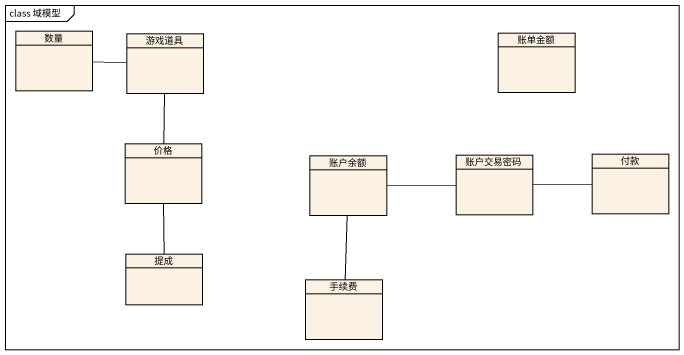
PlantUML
@startuml
mainframe class 域模型
hide circle
hide empty members
class 数量
class 游戏道具
class 账单金额
class 价格
class 账户余额
class 账户交易密码
class 付款
class 提成
class 手续费
游戏道具 -left- 数量
游戏道具 -- 价格
账户余额 -right- 账户交易密码
账户余额 -- 手续费
账户交易密码 -right- 付款
提成 -up- 价格
@enduml
